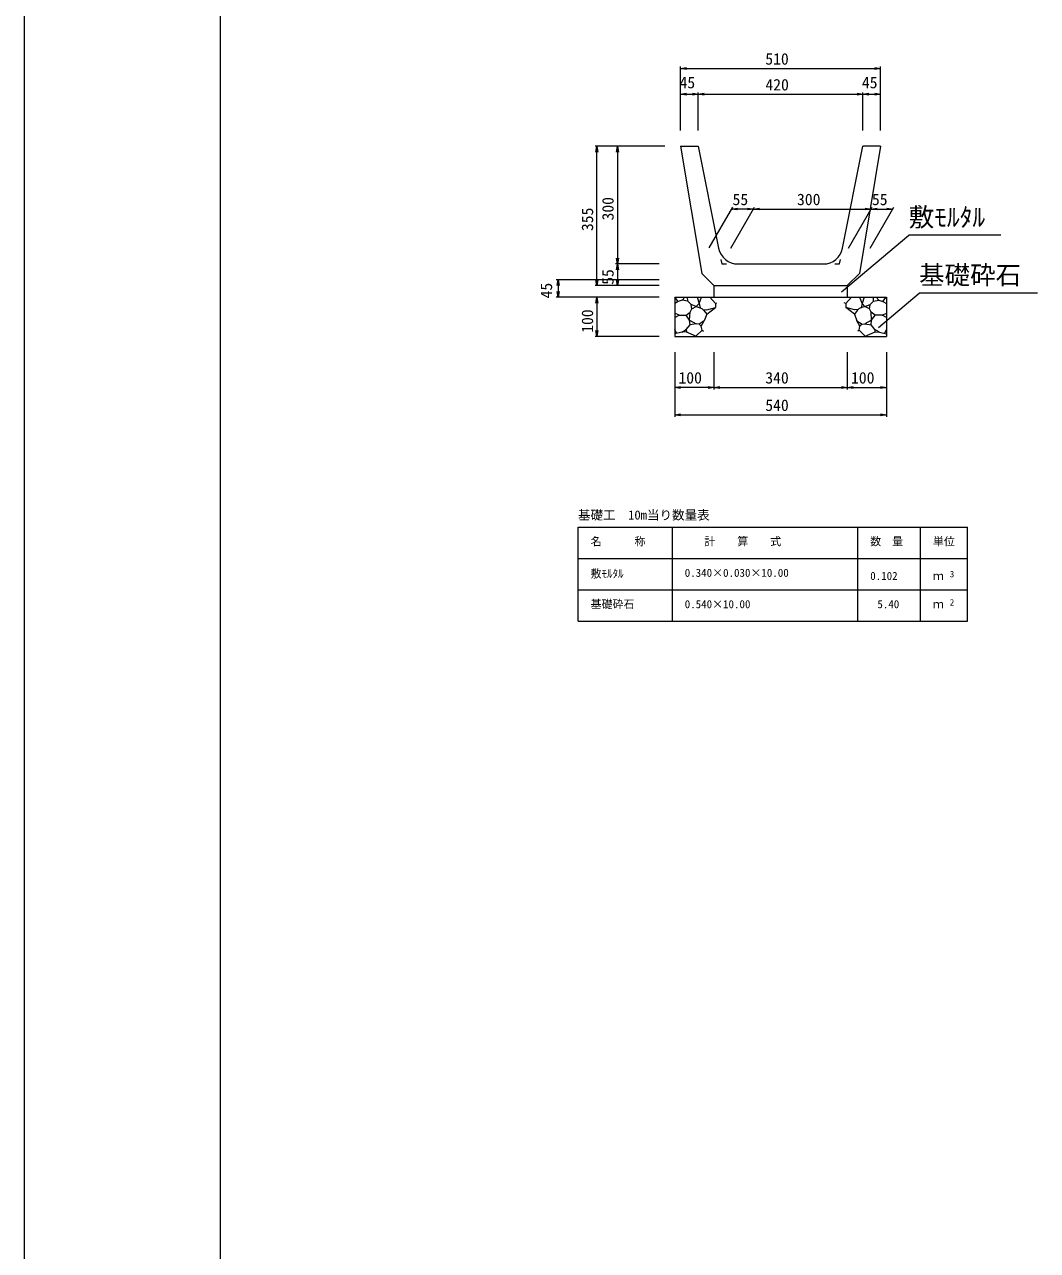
# Model space of a CAD drawing. Units: millimetres on the paper. Extents: x -5 to 836, y 0 to 594.
# Drawn here: x -5.5 to 123.7, y 297.1 to 453.4 of the extents above; entities that cross this region are included whole.
import ezdxf
from ezdxf.enums import TextEntityAlignment as Align

# ---------------------------------------------------------------- set-up
doc = ezdxf.new("R2010")
doc.units = ezdxf.units.MM
for name, color, linetype, lineweight in [('0_2', 7, 'Continuous', 18), ('D-STR-DIM（寸法）', 7, 'Continuous', 18), ('D-STR-HTXT（旗揚げ）', 4, 'Continuous', 18), ('D-STR-STRn（構造物）', 5, 'Continuous', 18), ('D-STR（構造物外形線）', 1, 'Continuous', 18), ('D-TTL(外枠）', 2, 'Continuous', 18), ('DEFPOINTS_3', 8, 'Continuous', 18)]:
    doc.layers.add(name, color=color, linetype=linetype, lineweight=lineweight)
doc.layers.add('D-STR-TXT（文字）', color=7, linetype='Continuous')
doc.styles.add('ＭＳ ゴシック', font='')
doc.styles.get('ＭＳ ゴシック').set_extended_font_data('MS Gothic')

msp = doc.modelspace()

# ---------------------------------------------------------------- linework, layer by layer
at = {"layer": '0_2'}
for p, q in [((78.153, 447.756), (78.903, 447.881)), ((78.903, 447.631), (78.153, 447.756)), ((102.903, 447.881), (103.653, 447.756)), ((103.653, 447.756), (102.903, 447.631)), ((78.153, 444.468), (78.903, 444.593)), ((78.903, 444.343), (78.153, 444.468)), ((79.653, 444.593), (80.403, 444.468)), ((80.403, 444.468), (79.653, 444.343)), ((80.403, 444.468), (81.153, 444.593)), ((81.153, 444.343), (80.403, 444.468)), ((100.653, 444.593), (101.403, 444.468)), ((101.403, 444.468), (100.653, 444.343)), ((101.403, 444.468), (102.153, 444.593)), ((102.153, 444.343), (101.403, 444.468)), ((102.903, 444.593), (103.653, 444.468)), ((103.653, 444.468), (102.903, 444.343)), ((67.365, 437.085), (67.49, 437.835)), ((67.49, 437.835), (67.615, 437.085)), ((69.979, 437.085), (70.104, 437.835)), ((70.104, 437.835), (70.229, 437.085)), ((84.659, 429.844), (85.409, 429.969)), ((85.409, 429.719), (84.659, 429.844)), ((86.7, 429.969), (87.45, 429.844)), ((87.45, 429.844), (86.7, 429.719)), ((87.45, 429.844), (88.2, 429.969)), ((88.2, 429.719), (87.45, 429.844)), ((101.7, 429.969), (102.45, 429.844)), ((102.45, 429.844), (101.7, 429.719)), ((102.45, 429.844), (103.2, 429.969)), ((103.2, 429.719), (102.45, 429.844)), ((104.448, 429.969), (105.198, 429.844)), ((105.198, 429.844), (104.448, 429.719)), ((70.104, 422.835), (69.979, 423.585)), ((70.229, 423.585), (70.104, 422.835)), ((69.979, 422.085), (70.104, 422.835)), ((70.104, 422.835), (70.229, 422.085)), ((62.408, 420.085), (62.533, 420.835)), ((62.533, 420.835), (62.658, 420.085)), ((67.49, 420.085), (67.365, 420.835)), ((67.615, 420.835), (67.49, 420.085)), ((70.104, 420.085), (69.979, 420.835)), ((70.229, 420.835), (70.104, 420.085)), ((62.533, 418.585), (62.408, 419.335)), ((62.658, 419.335), (62.533, 418.585)), ((67.365, 417.835), (67.49, 418.585)), ((67.49, 418.585), (67.615, 417.835)), ((67.49, 413.585), (67.365, 414.335)), ((67.615, 414.335), (67.49, 413.585)), ((77.403, 407.104), (78.153, 407.229)), ((78.153, 406.979), (77.403, 407.104)), ((81.653, 407.229), (82.403, 407.104)), ((82.403, 407.104), (81.653, 406.979)), ((82.403, 407.104), (83.153, 407.229)), ((83.153, 406.979), (82.403, 407.104)), ((98.653, 407.229), (99.403, 407.104)), ((99.403, 407.104), (98.653, 406.979)), ((99.403, 407.104), (100.153, 407.229)), ((100.153, 406.979), (99.403, 407.104)), ((103.653, 407.229), (104.403, 407.104)), ((104.403, 407.104), (103.653, 406.979)), ((77.403, 403.609), (78.153, 403.734)), ((78.153, 403.484), (77.403, 403.609)), ((103.653, 403.734), (104.403, 403.609)), ((104.403, 403.609), (103.653, 403.484))]:
    msp.add_line(p, q, dxfattribs=at)
at = {"layer": '0_2', "color": 9}
for p, q in [((78.153, 447.756), (78.253, 447.756)), ((103.653, 447.756), (103.553, 447.756)), ((78.153, 444.468), (78.253, 444.468)), ((80.403, 444.468), (80.303, 444.468)), ((80.403, 444.468), (80.503, 444.468)), ((101.403, 444.468), (101.303, 444.468)), ((101.403, 444.468), (101.503, 444.468)), ((103.653, 444.468), (103.553, 444.468)), ((67.49, 437.835), (67.49, 437.735)), ((70.104, 437.835), (70.104, 437.735)), ((84.659, 429.844), (84.759, 429.844)), ((87.45, 429.844), (87.35, 429.844)), ((87.45, 429.844), (87.55, 429.844)), ((102.45, 429.844), (102.35, 429.844)), ((102.45, 429.844), (102.55, 429.844)), ((105.198, 429.844), (105.098, 429.844)), ((70.104, 422.835), (70.104, 422.935)), ((70.104, 422.835), (70.104, 422.735)), ((62.533, 420.835), (62.533, 420.735)), ((67.49, 420.085), (67.49, 420.185)), ((70.104, 420.085), (70.104, 420.185)), ((62.533, 418.585), (62.533, 418.685)), ((67.49, 418.585), (67.49, 418.485)), ((67.49, 413.585), (67.49, 413.685)), ((77.403, 407.104), (77.503, 407.104)), ((82.403, 407.104), (82.303, 407.104)), ((82.403, 407.104), (82.503, 407.104)), ((99.403, 407.104), (99.303, 407.104)), ((99.403, 407.104), (99.503, 407.104)), ((104.403, 407.104), (104.303, 407.104)), ((77.403, 403.609), (77.503, 403.609)), ((104.403, 403.609), (104.303, 403.609))]:
    msp.add_line(p, q, dxfattribs=at)
at = {"layer": 'D-STR-DIM（寸法）'}
for p, q in [((78.153, 439.835), (78.153, 448.006)), ((78.253, 447.756), (103.553, 447.756)), ((103.653, 439.835), (103.653, 448.006)), ((78.153, 439.835), (78.153, 444.718)), ((78.253, 444.468), (80.303, 444.468)), ((80.403, 439.835), (80.403, 444.718)), ((80.403, 439.835), (80.403, 444.718)), ((80.503, 444.468), (101.303, 444.468)), ((101.403, 439.835), (101.403, 444.718)), ((101.403, 439.835), (101.403, 444.718)), ((101.503, 444.468), (103.553, 444.468)), ((103.653, 439.835), (103.653, 444.718)), ((76.153, 437.835), (67.24, 437.835)), ((67.49, 420.185), (67.49, 437.735)), ((76.153, 437.835), (69.854, 437.835)), ((70.104, 437.735), (70.104, 422.935)), ((81.799, 424.89), (84.803, 430.094)), ((84.558, 424.835), (87.594, 430.094)), ((84.558, 424.835), (87.594, 430.094)), ((87.35, 429.844), (84.759, 429.844)), ((87.55, 429.844), (102.35, 429.844)), ((99.558, 424.835), (102.594, 430.094)), ((99.558, 424.835), (102.594, 430.094)), ((102.309, 424.841), (105.342, 430.094)), ((102.55, 429.844), (105.098, 429.844)), ((75.403, 422.835), (69.854, 422.835)), ((75.403, 422.835), (69.854, 422.835)), ((70.104, 422.735), (70.104, 420.185)), ((75.403, 420.835), (62.283, 420.835)), ((62.533, 420.735), (62.533, 418.685)), ((75.403, 420.085), (67.24, 420.085)), ((75.403, 420.085), (69.854, 420.085)), ((75.403, 418.585), (62.283, 418.585)), ((75.403, 418.585), (67.24, 418.585)), ((67.49, 418.485), (67.49, 413.685)), ((75.403, 413.585), (67.24, 413.585)), ((77.403, 411.585), (77.403, 403.359)), ((77.403, 411.585), (77.403, 406.854)), ((82.403, 411.585), (82.403, 406.854)), ((82.403, 411.585), (82.403, 406.854)), ((99.403, 411.585), (99.403, 406.854)), ((99.403, 411.585), (99.403, 406.854)), ((104.403, 411.585), (104.403, 403.359)), ((104.403, 411.585), (104.403, 406.854)), ((82.303, 407.104), (77.503, 407.104)), ((82.503, 407.104), (99.303, 407.104)), ((99.503, 407.104), (104.303, 407.104)), ((77.503, 403.609), (104.303, 403.609))]:
    msp.add_line(p, q, dxfattribs=at)
at = {"layer": 'D-STR-HTXT（旗揚げ）'}
for p, q in [((98.647, 419.292), (107.233, 426.506)), ((118.963, 426.506), (107.233, 426.506)), ((103.381, 414.758), (108.56, 419.11)), ((123.651, 419.11), (108.56, 419.11)), ((65.111, 389.283), (114.75, 389.283)), ((65.111, 377.283), (65.111, 389.283)), ((77.111, 377.283), (77.111, 389.283)), ((100.75, 377.283), (100.75, 389.283)), ((108.75, 377.283), (108.75, 389.283)), ((108.75, 377.283), (108.75, 389.283)), ((114.75, 377.283), (114.75, 389.283)), ((65.111, 385.283), (114.75, 385.283)), ((65.111, 381.283), (114.75, 381.283)), ((65.111, 377.283), (114.75, 377.283))]:
    msp.add_line(p, q, dxfattribs=at)
at = {"layer": 'D-STR-STRn（構造物）'}
for p, q in [((82.403, 420.085), (82.403, 418.585)), ((99.403, 420.085), (99.403, 418.585)), ((77.403, 418.585), (104.403, 418.585)), ((77.403, 418.585), (77.403, 413.585)), ((77.863, 418.063), (77.403, 417.793)), ((77.863, 418.063), (77.426, 418.585)), ((78.369, 418.226), (77.863, 418.063)), ((78.369, 418.226), (78.7, 418.585)), ((79.067, 418.114), (78.369, 418.226)), ((79.067, 418.114), (79.041, 418.585)), ((79.488, 417.655), (79.067, 418.114)), ((79.565, 417.119), (79.488, 417.655)), ((80.156, 417.425), (79.488, 417.655)), ((79.565, 417.119), (80.156, 417.425)), ((80.504, 417.785), (80.156, 417.425)), ((80.156, 417.425), (80.871, 417.161)), ((80.25, 418.585), (80.504, 417.785)), ((80.504, 417.785), (80.815, 418.585)), ((80.504, 417.785), (80.639, 417.246)), ((81.875, 418.585), (82.595, 417.782)), ((82.595, 417.782), (82.784, 417.877)), ((82.595, 417.782), (82.595, 417.272)), ((99.212, 417.782), (99.023, 417.877)), ((99.932, 418.585), (99.212, 417.782)), ((99.212, 417.782), (99.212, 417.272)), ((101.65, 417.425), (100.936, 417.161)), ((101.303, 417.785), (100.991, 418.585)), ((101.303, 417.785), (101.168, 417.246)), ((101.557, 418.585), (101.303, 417.785)), ((101.303, 417.785), (101.65, 417.425)), ((101.65, 417.425), (102.319, 417.655)), ((102.242, 417.119), (101.65, 417.425)), ((102.242, 417.119), (102.319, 417.655)), ((102.319, 417.655), (102.74, 418.114)), ((102.74, 418.114), (102.765, 418.585)), ((102.74, 418.114), (103.438, 418.226)), ((103.438, 418.226), (103.106, 418.585)), ((103.438, 418.226), (103.944, 418.063)), ((103.944, 418.063), (104.381, 418.585)), ((103.944, 418.063), (104.403, 417.793)), ((104.403, 418.585), (104.403, 413.585)), ((77.963, 416.323), (77.403, 416.559)), ((77.403, 416.005), (77.963, 416.323)), ((77.963, 416.323), (78.843, 416.309)), ((78.843, 416.309), (79.361, 416.711)), ((79.3, 415.674), (78.843, 416.309)), ((79.3, 415.674), (79.361, 416.711)), ((79.361, 416.711), (79.565, 417.119)), ((80.871, 417.161), (81.135, 416.909)), ((81.003, 417.035), (81.488, 416.988)), ((81.135, 416.909), (81.492, 416.434)), ((81.492, 416.434), (81.178, 415.594)), ((81.488, 416.988), (82.595, 417.272)), ((81.492, 416.434), (82.595, 417.272)), ((82.595, 417.272), (82.617, 417.267)), ((99.212, 417.272), (99.19, 417.267)), ((100.319, 416.988), (99.212, 417.272)), ((100.315, 416.434), (99.212, 417.272)), ((100.672, 416.909), (100.315, 416.434)), ((100.315, 416.434), (100.629, 415.594)), ((100.804, 417.035), (100.319, 416.988)), ((100.936, 417.161), (100.672, 416.909)), ((102.445, 416.711), (102.242, 417.119)), ((102.507, 415.674), (102.445, 416.711)), ((102.964, 416.309), (102.445, 416.711)), ((102.507, 415.674), (102.964, 416.309)), ((103.843, 416.323), (102.964, 416.309)), ((103.843, 416.323), (104.403, 416.559)), ((104.403, 416.005), (103.843, 416.323)), ((77.627, 414.004), (77.403, 414.469)), ((78.29, 414.164), (78.88, 414.487)), ((78.833, 414.184), (78.29, 414.164)), ((80.2, 413.585), (78.833, 414.184)), ((78.88, 414.487), (79.355, 415.09)), ((78.88, 414.487), (78.891, 414.187)), ((79.355, 415.09), (79.3, 415.674)), ((79.3, 415.674), (80.158, 415.21)), ((80.158, 415.21), (79.355, 415.09)), ((80.11, 413.624), (80.897, 414.41)), ((80.521, 415.183), (80.158, 415.21)), ((81.178, 415.594), (80.521, 415.183)), ((80.521, 415.183), (80.794, 414.902)), ((80.794, 414.902), (81.178, 415.594)), ((80.897, 414.41), (80.794, 414.902)), ((80.897, 414.41), (81.065, 414.253)), ((101.013, 414.902), (100.629, 415.594)), ((100.629, 415.594), (101.286, 415.183)), ((100.91, 414.41), (100.742, 414.253)), ((100.91, 414.41), (101.013, 414.902)), ((101.697, 413.624), (100.91, 414.41)), ((101.286, 415.183), (101.013, 414.902)), ((101.286, 415.183), (101.649, 415.21)), ((101.607, 413.585), (102.973, 414.184)), ((102.507, 415.674), (101.649, 415.21)), ((101.649, 415.21), (102.452, 415.09)), ((102.452, 415.09), (102.507, 415.674)), ((102.927, 414.487), (102.452, 415.09)), ((102.927, 414.487), (102.916, 414.187)), ((103.516, 414.164), (102.927, 414.487)), ((102.973, 414.184), (103.516, 414.164)), ((104.18, 414.004), (104.403, 414.469)), ((78.29, 414.164), (77.403, 413.949)), ((77.403, 413.585), (104.403, 413.585)), ((103.516, 414.164), (104.403, 413.949))]:
    msp.add_line(p, q, dxfattribs=at)
at = {"layer": 'D-STR（構造物外形線）'}
for p, q in [((78.153, 437.835), (80.853, 421.635)), ((78.153, 437.835), (80.403, 437.835)), ((80.403, 437.835), (83.001, 424.845)), ((98.805, 424.845), (101.403, 437.835)), ((103.653, 437.835), (100.953, 421.635)), ((103.653, 437.835), (101.403, 437.835)), ((83.285, 423.424), (83.403, 422.835)), ((83.403, 422.835), (84.005, 422.835)), ((85.453, 422.835), (96.354, 422.835)), ((86.022, 422.835), (95.784, 422.835)), ((97.802, 422.835), (98.403, 422.835)), ((98.403, 422.835), (98.521, 423.424)), ((82.403, 420.085), (80.853, 421.635)), ((99.403, 420.085), (100.953, 421.635)), ((82.403, 420.085), (99.403, 420.085)), ((97.456, 420.085), (97.456, 420.085))]:
    msp.add_line(p, q, dxfattribs=at)
for centre, start, end in [((85.453, 425.335), 191.30993, 270), ((96.354, 425.335), 270, 348.69007), ((97.431, 422.585), 270, 270.57674)]:
    msp.add_arc(centre, 2.5, start, end, dxfattribs=at)
at = {"layer": 'D-TTL(外枠）'}
msp.add_line((19.51, 20.07), (19.51, 574.07), dxfattribs=at)
at = {"layer": 'DEFPOINTS_3'}
msp.add_line((-5.49, 0.07), (-5.49, 594.07), dxfattribs=at)

# ---------------------------------------------------------------- texts
at = {"layer": 'D-STR-STRn（構造物）', "color": 7, "style": 'ＭＳ ゴシック'}
for s, p in [('510', (88.949, 447.806)), ('45', (78.014, 444.793)), ('420', (88.964, 444.518)), ('45', (101.264, 444.793)), ('55', (84.775, 429.894)), ('300', (92.995, 429.894)), ('55', (102.544, 429.894)), ('100', (77.878, 407.154)), ('340', (88.949, 407.154)), ('100', (99.878, 407.154)), ('540', (88.949, 403.659))]:
    msp.add_text(s, height=1.466, dxfattribs=at).set_placement(p, align=Align.BOTTOM_LEFT)
for s, p in [('355', (67.44, 427.031)), ('300', (70.054, 428.381)), ('55', (70.054, 420.181)), ('45', (62.208, 418.446)), ('100', (67.44, 414.06))]:
    msp.add_text(s, height=1.466, rotation=90, dxfattribs=at).set_placement(p, align=Align.BOTTOM_LEFT)
at = {"layer": 'D-STR-TXT（文字）', "style": 'ＭＳ ゴシック'}
for s, height, p in [('敷ﾓﾙﾀﾙ', 2.383, (107.233, 426.906)), ('基礎砕石', 2.383, (108.56, 419.51)), ('基礎工\u300010m当り数量表', 1.173, (65.067, 389.893)), ('名\u3000\u3000\u3000称', 1.026, (66.68, 386.644)), ('計\u3000\u3000算\u3000\u3000式', 1.026, (81.176, 386.644)), ('数\u3000量', 1.026, (102.319, 386.644)), ('単位', 1.026, (110.319, 386.644)), ('敷ﾓﾙﾀﾙ', 1.026, (66.68, 382.538)), ('0.340×0.030×10.00', 1.026, (78.68, 382.644)), ('0.102', 1.026, (102.33, 382.244)), ('ｍ', 1.026, (110.319, 382.244)), ('3', 0.821, (112.48, 382.646)), ('基礎砕石', 1.026, (66.68, 378.644)), ('0.540×10.00', 1.026, (78.68, 378.644)), ('5.40', 1.026, (103.24, 378.644)), ('2', 0.821, (112.48, 379.046)), ('ｍ', 1.026, (110.319, 378.644))]:
    msp.add_text(s, height=height, dxfattribs=at).set_placement(p, align=Align.BOTTOM_LEFT)

doc.saveas('drawing.dxf')
